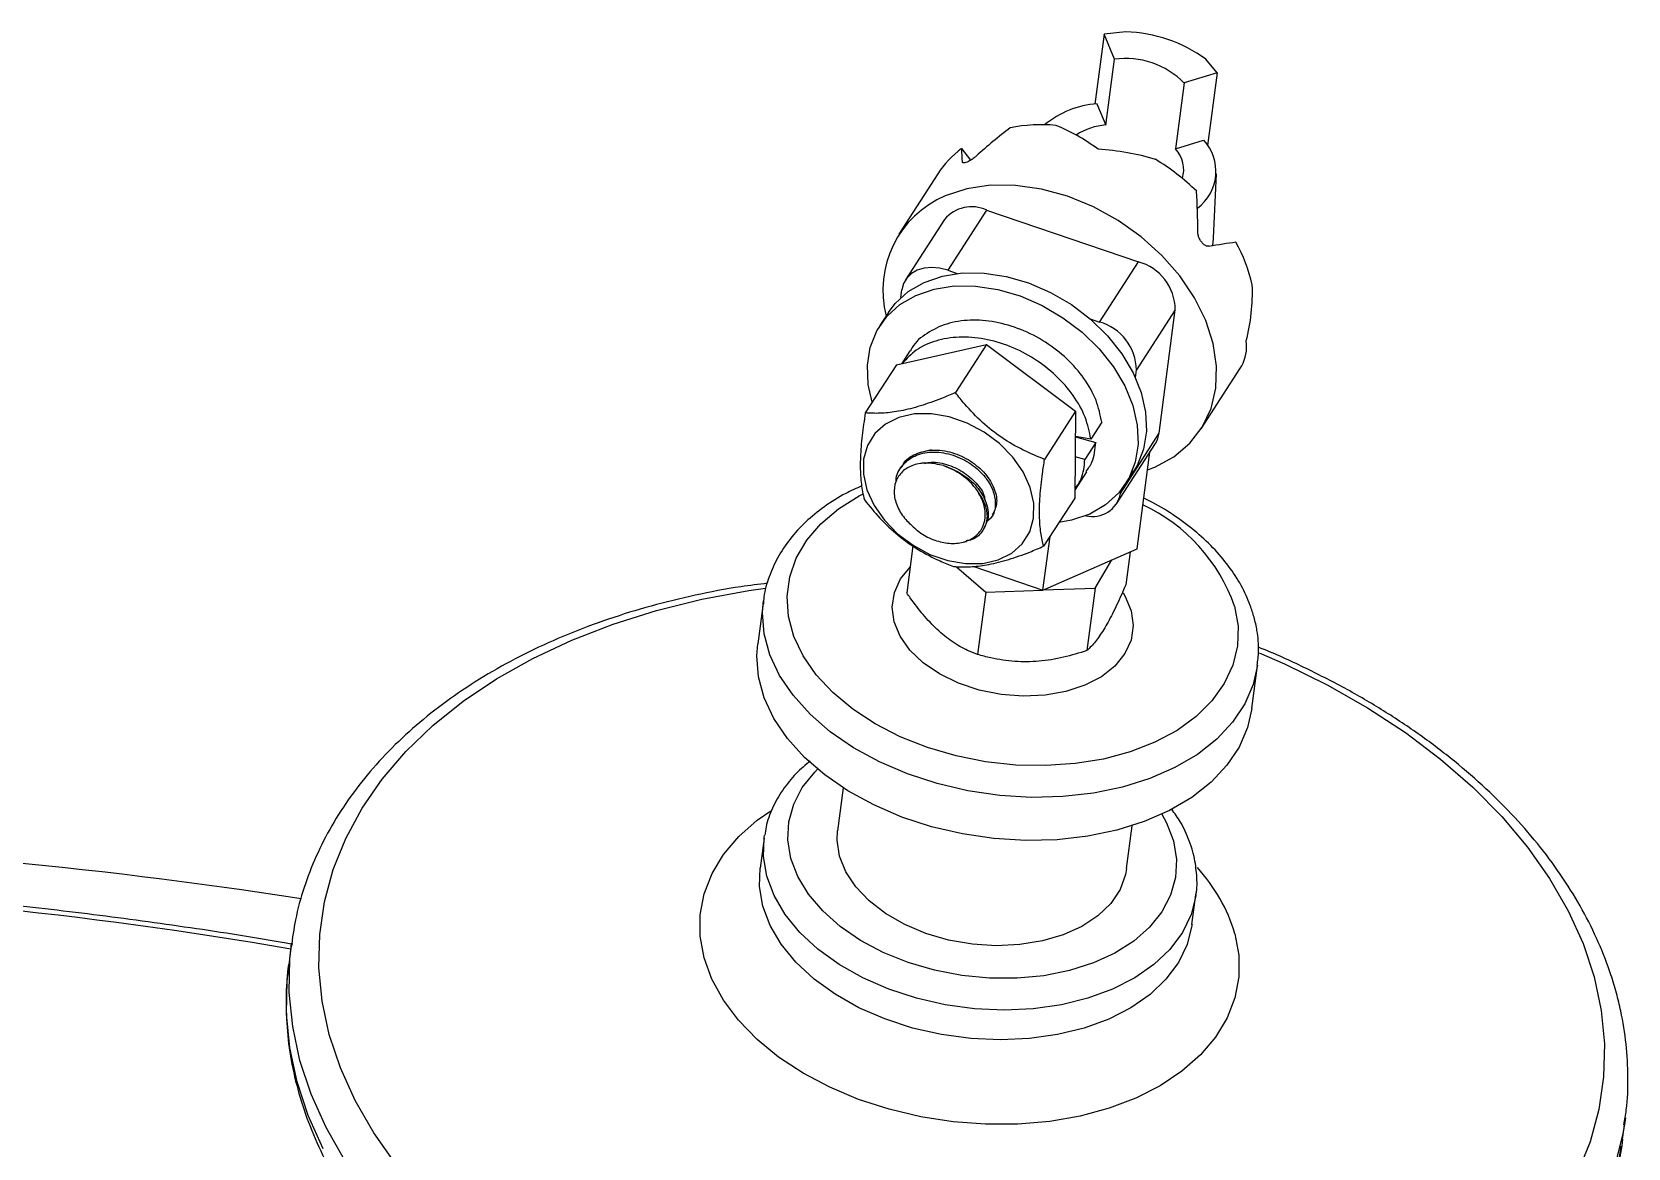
# Model space of a CAD drawing. Header units: millimetres. Extents: x 0 to 6631, y 0 to 4689.
# Drawn here: x 4643.9 to 4786, y 2222.1 to 2321.4 of the extents above; entities that cross this region are included whole.
import ezdxf

# ---------------------------------------------------------------- set-up
doc = ezdxf.new("R2010")
doc.units = ezdxf.units.MM
doc.header["$LTSCALE"] = 13
doc.layers.add('几何体', color=7, linetype='Continuous')

msp = doc.modelspace()

# ---------------------------------------------------------------- linework, layer by layer
at = {"layer": '几何体'}
for p, q in [((4739.34, 2321.22), (4738.52, 2315.01)), ((4741.26, 2321.43), (4739.34, 2321.22)), ((4740.25, 2319.01), (4739.34, 2321.22)), ((4739.48, 2313.14), (4740.25, 2319.01)), ((4749.39, 2317.79), (4748.38, 2319)), ((4746.46, 2316.89), (4745.7, 2311.02)), ((4749.39, 2317.79), (4746.46, 2316.89)), ((4749.39, 2317.79), (4748.54, 2311.32)), ((4738.7, 2315.03), (4739.48, 2313.14)), ((4726.65, 2311.06), (4727.45, 2310.02)), ((4745.7, 2311.02), (4748.19, 2311.79)), ((4724.53, 2308.8), (4721.07, 2303.44)), ((4749.08, 2303.12), (4749.32, 2308.79)), ((4728.88, 2305.58), (4725.43, 2300.22)), ((4728.88, 2305.58), (4742.38, 2300.97)), ((4725.13, 2304.74), (4721.67, 2299.38)), ((4749, 2302.41), (4749.05, 2302.79)), ((4738.92, 2295.61), (4742.38, 2300.97)), ((4725.43, 2300.22), (4726.27, 2299.93)), ((4721.26, 2297.79), (4721.34, 2298.47)), ((4745.67, 2296.71), (4742.22, 2291.35)), ((4744.23, 2285.71), (4745.67, 2296.71)), ((4720.14, 2296.46), (4719.39, 2295.3)), ((4738.08, 2295.9), (4738.92, 2295.61)), ((4720.85, 2291.81), (4728.87, 2293.61)), ((4722.06, 2293.05), (4721.33, 2291.92)), ((4728.87, 2293.61), (4726.1, 2289.33)), ((4728.87, 2293.61), (4736.8, 2287.68)), ((4720.85, 2291.81), (4718.08, 2287.53)), ((4742.13, 2290.66), (4742.22, 2291.35)), ((4747.96, 2286.1), (4751.42, 2291.46)), ((4751.42, 2291.46), (4751.58, 2291.72)), ((4736.8, 2287.68), (4734.04, 2283.39)), ((4736.8, 2287.68), (4736.72, 2279.94)), ((4738.15, 2285.2), (4736.78, 2285.44)), ((4736.78, 2285.41), (4738.59, 2284.9)), ((4739.12, 2286.71), (4738.15, 2285.2)), ((4740.78, 2280.35), (4744.23, 2285.71)), ((4738.59, 2284.9), (4737.62, 2283.39)), ((4740.45, 2279.44), (4743.9, 2284.8)), ((4743.2, 2282.45), (4743.4, 2284.02)), ((4721.35, 2282.8), (4721.24, 2282.63)), ((4737.62, 2283.39), (4736.76, 2283.63)), ((4736.8, 2280.71), (4737.8, 2282.27)), ((4741.24, 2281.21), (4741.99, 2282.37)), ((4742.28, 2275.43), (4743.2, 2282.45)), ((4736.72, 2279.94), (4733.95, 2275.66)), ((4740.78, 2280.35), (4740.81, 2280.62)), ((4729.31, 2278.25), (4729.34, 2278.3)), ((4728.56, 2277.09), (4728.67, 2277.26)), ((4722.32, 2275.7), (4721.77, 2271.5)), ((4733.89, 2271.75), (4734.52, 2276.54)), ((4733.89, 2271.75), (4742.28, 2275.43)), ((4738.54, 2271.93), (4740.02, 2274.44)), ((4741.65, 2275.16), (4741.26, 2272.22)), ((4726.2, 2273.84), (4728.8, 2271.58)), ((4727.73, 2273.86), (4733.89, 2271.75)), ((4728.8, 2271.58), (4728.07, 2266.02)), ((4728.8, 2271.58), (4733.87, 2271.76)), ((4733.92, 2271.77), (4738.54, 2271.93)), ((4738.54, 2271.93), (4737.81, 2266.38)), ((4709.02, 2270.8), (4708.52, 2266.97)), ((4708.99, 2270.57), (4709.02, 2270.8)), ((4752.48, 2261.21), (4752.98, 2265.04)), ((4716.12, 2254.15), (4715.62, 2250.34)), ((4741.34, 2246.97), (4741.84, 2250.78)), ((4709.07, 2249.67), (4708.72, 2247.02)), ((4747.15, 2241.98), (4747.5, 2244.64)), ((4667.03, 2240.34), (4666.78, 2238.43)), ((4666.99, 2240), (4667.03, 2240.34)), ((4666.74, 2238.09), (4666.78, 2238.43)), ((4785.47, 2222.9), (4785.72, 2224.8)), ((4785.72, 2224.8), (4785.63, 2224.2)), ((4785.47, 2222.9), (4785.39, 2222.3))]:
    msp.add_line(p, q, dxfattribs=at)
at = {"layer": '几何体', "flags": 128}
for points in [[(4746.06, 2299.71), (4744.46, 2301.54), (4742.62, 2303.2), (4740.57, 2304.65), (4738.38, 2305.86), (4736.09, 2306.8), (4733.76, 2307.44), (4731.45, 2307.77), (4729.22, 2307.78), (4727.12, 2307.46), (4725.19, 2306.84)], [(4748.98, 2302.4), (4749.03, 2302.66), (4749.08, 2303.12)], [(4720.14, 2296.46), (4720.74, 2297.25), (4721.9, 2298.32), (4723.32, 2299.14), (4724.94, 2299.7), (4726.74, 2299.98), (4728.65, 2299.97), (4730.63, 2299.67), (4732.62, 2299.09)], [(4725.43, 2300.22), (4724.7, 2300.41), (4723.99, 2300.47), (4723.31, 2300.41), (4722.7, 2300.23), (4722.19, 2299.93), (4721.78, 2299.53), (4721.49, 2299.04), (4721.34, 2298.47)], [(4743.84, 2282.7), (4745.53, 2283.62), (4746.95, 2284.82), (4748.06, 2286.26), (4748.85, 2287.91), (4749.27, 2289.73), (4749.34, 2291.68), (4749.04, 2293.7), (4748.38, 2295.74), (4747.38, 2297.77), (4746.06, 2299.71)], [(4718.69, 2288.47), (4718.34, 2290.06), (4718.27, 2291.76), (4718.52, 2293.36), (4719.1, 2294.82), (4719.99, 2296.1), (4721.15, 2297.16), (4722.57, 2297.98), (4724.2, 2298.54), (4725.99, 2298.82), (4727.9, 2298.81), (4729.88, 2298.51), (4731.87, 2297.93)], [(4732.62, 2299.09), (4734.56, 2298.24), (4736.42, 2297.16), (4738.12, 2295.87), (4739.63, 2294.39), (4740.91, 2292.79), (4741.92, 2291.09), (4742.64, 2289.34), (4743.03, 2287.6), (4743.11, 2285.91), (4742.85, 2284.31), (4742.27, 2282.85), (4741.99, 2282.37)], [(4731.87, 2297.93), (4733.82, 2297.09), (4735.67, 2296), (4737.37, 2294.71), (4738.89, 2293.24), (4740.16, 2291.63), (4741.17, 2289.93), (4741.89, 2288.18), (4742.29, 2286.44), (4742.36, 2284.75), (4742.1, 2283.15), (4741.52, 2281.69), (4740.64, 2280.41), (4739.47, 2279.35), (4738.06, 2278.52), (4736.43, 2277.97), (4735.31, 2277.76)], [(4732.12, 2282.27), (4731.2, 2283.59), (4730.03, 2284.79), (4728.65, 2285.82), (4727.14, 2286.62), (4725.56, 2287.17), (4723.98, 2287.45), (4722.46, 2287.43), (4721.07, 2287.11), (4719.88, 2286.53), (4718.93, 2285.69), (4718.27, 2284.63), (4717.93, 2283.41), (4717.91, 2282.08), (4718.23, 2280.68), (4718.86, 2279.29), (4719.79, 2277.97), (4720.96, 2276.77), (4722.33, 2275.74), (4723.84, 2274.93), (4725.42, 2274.38), (4727.01, 2274.11), (4728.53, 2274.13), (4729.91, 2274.45), (4731.11, 2275.03), (4732.05, 2275.87), (4732.72, 2276.93), (4733.06, 2278.15), (4733.08, 2279.48), (4732.76, 2280.88), (4732.12, 2282.27)], [(4750.95, 2270.32), (4751.25, 2268.54), (4751.2, 2266.78), (4750.79, 2265.07), (4750.03, 2263.43), (4748.93, 2261.9), (4747.52, 2260.51), (4745.82, 2259.27), (4743.85, 2258.21), (4741.66, 2257.36), (4739.28, 2256.72), (4736.76, 2256.31), (4734.14, 2256.13), (4731.47, 2256.18), (4728.79, 2256.48), (4726.16, 2257), (4723.61, 2257.75), (4721.2, 2258.71), (4718.97, 2259.85), (4716.96, 2261.17), (4715.2, 2262.63), (4713.72, 2264.22), (4712.56, 2265.9), (4711.73, 2267.64), (4711.25, 2269.41), (4711.12, 2271.19), (4711.36, 2272.93), (4711.94, 2274.61), (4712.87, 2276.19), (4714.13, 2277.66), (4715.69, 2278.98), (4717.53, 2280.13), (4717.82, 2280.28)], [(4741.74, 2269.9), (4741.92, 2268.59), (4741.73, 2267.31), (4741.18, 2266.1), (4740.29, 2265), (4739.09, 2264.05), (4737.62, 2263.29), (4735.94, 2262.74), (4734.09, 2262.41), (4732.14, 2262.32), (4730.16, 2262.47), (4728.22, 2262.86), (4726.38, 2263.48), (4724.7, 2264.29), (4723.24, 2265.28), (4722.06, 2266.41), (4721.18, 2267.65), (4720.65, 2268.94), (4720.48, 2270.25), (4720.67, 2271.53), (4721.22, 2272.75), (4722.07, 2273.81)], [(4676.32, 2220.65), (4674.34, 2223.45), (4672.69, 2226.32), (4671.37, 2229.25), (4670.39, 2232.21), (4669.76, 2235.18), (4669.47, 2238.16), (4669.55, 2241.11), (4669.97, 2244.02), (4670.74, 2246.88), (4671.86, 2249.66), (4673.31, 2252.35), (4675.1, 2254.93), (4677.2, 2257.38), (4679.61, 2259.7), (4682.3, 2261.86), (4685.27, 2263.86), (4688.5, 2265.68), (4691.96, 2267.3), (4695.64, 2268.73), (4699.5, 2269.94), (4703.53, 2270.94), (4707.71, 2271.72), (4709.2, 2271.94)], [(4741.03, 2271.5), (4741.21, 2271.2), (4741.74, 2269.9)], [(4752.99, 2265.06), (4752.61, 2263.36), (4751.86, 2261.63), (4750.77, 2259.99), (4749.35, 2258.48), (4747.63, 2257.13), (4745.64, 2255.96), (4743.41, 2254.98), (4740.98, 2254.22), (4738.38, 2253.68), (4735.66, 2253.38), (4732.86, 2253.31), (4730.04, 2253.48), (4727.22, 2253.89), (4724.48, 2254.53), (4721.83, 2255.39), (4719.34, 2256.46), (4717.04, 2257.72), (4714.97, 2259.14), (4713.17, 2260.7), (4711.65, 2262.39), (4710.46, 2264.16), (4709.6, 2266), (4709.09, 2267.87), (4708.94, 2269.74), (4708.99, 2270.57)], [(4752.48, 2261.21), (4752.1, 2259.53), (4751.36, 2257.79), (4750.26, 2256.16), (4748.85, 2254.65), (4747.13, 2253.3), (4745.14, 2252.13), (4742.91, 2251.15), (4740.47, 2250.39), (4737.88, 2249.85), (4735.16, 2249.54), (4732.36, 2249.48), (4729.53, 2249.65), (4726.72, 2250.06), (4723.97, 2250.7), (4721.33, 2251.56), (4718.84, 2252.63), (4716.54, 2253.88), (4714.47, 2255.31), (4712.66, 2256.87), (4711.15, 2258.56), (4709.95, 2260.33), (4709.09, 2262.17), (4708.59, 2264.04), (4708.44, 2265.91), (4708.52, 2266.97)], [(4753.13, 2266.18), (4755.4, 2265.19), (4759.19, 2263.32), (4762.78, 2261.28), (4766.15, 2259.07), (4769.27, 2256.71), (4772.14, 2254.22), (4774.72, 2251.61), (4777.01, 2248.89), (4778.98, 2246.09), (4780.63, 2243.21), (4781.96, 2240.29), (4782.93, 2237.33)], [(4745.5, 2249.43), (4745.77, 2247.79), (4745.69, 2246.18), (4745.25, 2244.61), (4744.48, 2243.12), (4743.38, 2241.75), (4741.98, 2240.52), (4740.3, 2239.45), (4738.38, 2238.57), (4736.26, 2237.9), (4733.98, 2237.44), (4731.59, 2237.22), (4729.13, 2237.22), (4726.67, 2237.46), (4724.24, 2237.93), (4721.89, 2238.61), (4719.68, 2239.5), (4717.65, 2240.58), (4715.84, 2241.82), (4714.29, 2243.2), (4713.02, 2244.69), (4712.07, 2246.26), (4711.46, 2247.88), (4711.19, 2249.52), (4711.27, 2251.14), (4711.71, 2252.7), (4712.48, 2254.19), (4713.58, 2255.56), (4713.83, 2255.82)], [(4750.98, 2241.17), (4751.32, 2239.25), (4751.32, 2237.34), (4750.97, 2235.48), (4750.27, 2233.68), (4749.24, 2231.97), (4747.9, 2230.38), (4746.25, 2228.93), (4744.32, 2227.65), (4742.15, 2226.55), (4739.77, 2225.64), (4737.2, 2224.95), (4734.49, 2224.47), (4731.67, 2224.23), (4728.79, 2224.21), (4725.89, 2224.43), (4723.02, 2224.88), (4720.2, 2225.55), (4717.49, 2226.43), (4714.93, 2227.51), (4712.54, 2228.77), (4710.37, 2230.2), (4708.45, 2231.77), (4706.81, 2233.47), (4705.46, 2235.26), (4704.44, 2237.12), (4703.74, 2239.02), (4703.4, 2240.95), (4703.4, 2242.85), (4703.75, 2244.72), (4704.45, 2246.52), (4705.48, 2248.23), (4706.82, 2249.82), (4708.47, 2251.27), (4709.67, 2252.1)], [(4744.47, 2251.81), (4744.89, 2251.05), (4745.5, 2249.43)], [(4709.07, 2249.67), (4709.08, 2249.76), (4709.1, 2249.92)], [(4741.34, 2246.97), (4741.24, 2246.43), (4740.75, 2245.1), (4739.92, 2243.87), (4738.78, 2242.77), (4737.36, 2241.83), (4735.7, 2241.07), (4733.84, 2240.53), (4731.84, 2240.2), (4729.74, 2240.11), (4727.61, 2240.24), (4725.5, 2240.61), (4723.48, 2241.2), (4721.59, 2241.99), (4719.89, 2242.96), (4718.42, 2244.09), (4717.23, 2245.34), (4716.34, 2246.68), (4715.78, 2248.08), (4715.58, 2249.49), (4715.62, 2250.34)], [(4747.5, 2244.62), (4747.49, 2244.55), (4747.07, 2242.87), (4746.3, 2241.27), (4745.19, 2239.78), (4743.77, 2238.43), (4742.06, 2237.24), (4740.09, 2236.23), (4737.9, 2235.43), (4735.54, 2234.85), (4733.03, 2234.49), (4730.44, 2234.38), (4727.81, 2234.5), (4725.19, 2234.85), (4722.63, 2235.44), (4720.17, 2236.24), (4717.86, 2237.25), (4715.75, 2238.44), (4713.87, 2239.79), (4712.26, 2241.28), (4710.95, 2242.88), (4709.96, 2244.56), (4709.31, 2246.29), (4709.01, 2248.04), (4709.07, 2249.67)], [(4747.16, 2242), (4747.14, 2241.89), (4746.72, 2240.21), (4745.95, 2238.61), (4744.84, 2237.12), (4743.42, 2235.77), (4741.71, 2234.58), (4739.74, 2233.58), (4737.55, 2232.77), (4735.19, 2232.19), (4732.69, 2231.84), (4730.1, 2231.72), (4727.47, 2231.84), (4724.85, 2232.2), (4722.28, 2232.78), (4719.82, 2233.59), (4717.52, 2234.59), (4715.4, 2235.78), (4713.52, 2237.14), (4711.91, 2238.63), (4710.6, 2240.23), (4709.61, 2241.91), (4708.96, 2243.64), (4708.67, 2245.38), (4708.72, 2247.03)], [(4671.76, 2221), (4670.1, 2223.92), (4668.77, 2226.9), (4667.78, 2229.9), (4667.13, 2232.92), (4666.83, 2235.94), (4666.88, 2238.94), (4666.99, 2240)], [(4669.85, 2222.02), (4668.52, 2224.99), (4667.53, 2228), (4666.88, 2231.02), (4666.59, 2234.04), (4666.64, 2237.04), (4666.74, 2238.09)], [(4782.93, 2237.33), (4783.57, 2234.35), (4783.85, 2231.38), (4783.78, 2228.43), (4783.36, 2225.52), (4782.58, 2222.66), (4781.47, 2219.88)], [(4785.63, 2224.2), (4785.46, 2223.23), (4784.72, 2220.32)], [(4785.39, 2222.3), (4785.22, 2221.33)]]:
    msp.add_lwpolyline(points, dxfattribs=at)
at = {"layer": '几何体'}
for centre, radius, start, end in [((4740.95, 2308.87), 12.57, 53.7136, 88.5849), ((4741.25, 2311.78), 7.29, 44.4041, 97.8944), ((4739.26, 2306.88), 8.17, 93.9186, 129.6809), ((4733.75, 2298.43), 14.74, 84.951, 100.8251), ((4739.94, 2307.5), 5.67, 94.5799, 122.9699), ((4731.76, 2304.11), 8.62, 126.3647, 147.0677), ((4743.73, 2309.18), 2.69, 342.6494, 43.2571), ((4745.22, 2309.02), 4.07, 306.5181, 43.0253), ((4732.45, 2291.55), 21.8, 46.0794, 58.301), ((4728.79, 2298.43), 9.15, 113.1173, 194.4837), ((4727.56, 2302.69), 3.18, 65.3642, 139.8316), ((4738.27, 2295.62), 14.63, 13.0732, 29.0248), ((4741.2, 2296.66), 4.47, 0.5981, 74.7686), ((4737.74, 2291.3), 4.47, 0.5981, 74.7686), ((4742.06, 2285.98), 2.18, 327.3893, 352.9229), ((4723.1, 2277.08), 6.07, 32.7595, 71.2699), ((4739.53, 2292.78), 10.96, 289.5489, 293.1555), ((4738.3, 2280.83), 2.53, 256.5731, 349.0471), ((4736.05, 2265.06), 15.8, 19.4494, 64.7607), ((4598.04, 1790.91), 458.73, 81.2411, 88.3867), ((4736.65, 2236.91), 14.95, 16.5649, 42.74), ((4598.23, 1839), 406.66, 80.27, 88.131)]:
    msp.add_arc(centre, radius, start, end, dxfattribs=at)
for centre, major_axis, ratio, start_param, end_param in [((4736.1, 2297.23), (20.81, 21.19), 0.509976, 1.312109, 1.447106), ((4737.23, 2298.97), (-9.51, 13.96), 0.566102, 5.277999, 5.582692), ((4736.1, 2297.23), (-8.64, 15.86), 0.241452, 0.396908, 0.531906), ((4737.23, 2298.97), (17.32, -0.15), 0.697755, 1.181166, 1.485858), ((4736.1, 2297.23), (3.18, 27.93), 0.398165, 4.989038, 5.124036), ((4736.1, 2297.23), (22.47, 5.5), 0.105134, 0.816881, 0.951879), ((4737.23, 2298.97), (-3.49, 16.36), 0.910726, 4.213323, 4.518015), ((4737.23, 2298.97), (14.44, -7.09), 0.447827, 6.256882, 6.561575)]:
    msp.add_ellipse(centre, major_axis=major_axis, ratio=ratio, start_param=start_param, end_param=end_param, dxfattribs=at)
for points, knots in [([(4727.95, 2310.38), (4727.86, 2310.31), (4727.7, 2310.16), (4727.41, 2309.98), (4727.14, 2309.84), (4726.92, 2309.77), (4726.75, 2309.76), (4726.73, 2309.82), (4726.71, 2309.85)], [0, 0, 0, 0, 0.163826, 0.327654, 0.491393, 0.654851, 0.818278, 1, 1, 1, 1]), ([(4748.67, 2302.35), (4748.6, 2302.35), (4748.46, 2302.35), (4748.23, 2302.48), (4748.01, 2302.7), (4747.83, 2302.98), (4747.7, 2303.31), (4747.68, 2303.53), (4747.67, 2303.64)], [0, 0, 0, 0, 0.163826, 0.327654, 0.491393, 0.654851, 0.818278, 1, 1, 1, 1]), ([(4739.12, 2286.71), (4738.99, 2287.35), (4738.73, 2288.66), (4737.62, 2290.6), (4736.08, 2292.38), (4734.14, 2293.89), (4731.95, 2295.01), (4729.65, 2295.68), (4727.38, 2295.86), (4725.28, 2295.52), (4723.54, 2294.66), (4722.46, 2293.79), (4722.15, 2293.14), (4722.1, 2293.03)], [0, 0, 0, 0, 0.0976, 0.196828, 0.294429, 0.392029, 0.491257, 0.588857, 0.686457, 0.785686, 0.883286, 0.980886, 1, 1, 1, 1]), ([(4738.15, 2285.2), (4738.02, 2285.85), (4737.76, 2287.15), (4736.65, 2289.1), (4735.11, 2290.88), (4733.17, 2292.38), (4730.98, 2293.51), (4728.68, 2294.18), (4726.4, 2294.35), (4724.32, 2294), (4722.56, 2293.21), (4721.77, 2292.35), (4721.39, 2291.94)], [0, 0, 0, 0, 0.100273, 0.202219, 0.302493, 0.402766, 0.504712, 0.604986, 0.705259, 0.807205, 0.907478, 1, 1, 1, 1]), ([(4726.1, 2289.33), (4725.69, 2289.15), (4724.64, 2288.71), (4722.98, 2288.12), (4721.24, 2287.67), (4719.73, 2287.48), (4718.72, 2287.48), (4718.2, 2287.52), (4718.08, 2287.53)], [0, 0, 0, 0, 0.136843, 0.346229, 0.555177, 0.749713, 0.944655, 1, 1, 1, 1]), ([(4734.04, 2283.39), (4733.4, 2283.65), (4732.1, 2284.18), (4730.22, 2285.27), (4728.46, 2286.66), (4727.12, 2288.06), (4726.38, 2288.98), (4726.1, 2289.33)], [0, 0, 0, 0, 0.213245, 0.431498, 0.645486, 0.868042, 1, 1, 1, 1]), ([(4718.08, 2287.53), (4717.98, 2286.85), (4717.78, 2285.48), (4717.62, 2283.56), (4717.64, 2281.87), (4717.79, 2280.65), (4717.94, 2280.03), (4718, 2279.8)], [0, 0, 0, 0, 0.213245, 0.431498, 0.645486, 0.868042, 1, 1, 1, 1]), ([(4720.84, 2281.39), (4720.84, 2281.43), (4720.79, 2281.98), (4721.31, 2282.87), (4722.4, 2283.78), (4723.96, 2284.13), (4725.7, 2283.91), (4727.37, 2283.15), (4728.41, 2282.24), (4729.14, 2281.3), (4729.6, 2280.35), (4729.71, 2279.15), (4729.45, 2278.23), (4728.97, 2277.92), (4728.85, 2277.85)], [0, 0, 0, 0, 0.010352, 0.116012, 0.222392, 0.327855, 0.433908, 0.539961, 0.645424, 0.679447, 0.768824, 0.857997, 0.963657, 1, 1, 1, 1]), ([(4721.39, 2282.78), (4721.42, 2282.85), (4721.61, 2283.35), (4722.55, 2283.93), (4724.06, 2284.31), (4725.81, 2284.08), (4727.47, 2283.32), (4728.83, 2282.14), (4729.65, 2280.76), (4729.89, 2279.41), (4729.54, 2278.75), (4729.37, 2278.44)], [0, 0, 0, 0, 0.019308, 0.144887, 0.269383, 0.394577, 0.519771, 0.644268, 0.769847, 0.894577, 1, 1, 1, 1]), ([(4723.96, 2284.22), (4723.93, 2284.21), (4723.81, 2284.19), (4723.7, 2284.17), (4723.62, 2284.16)], [0, 0, 0, 0, 0.281433, 1, 1, 1, 1]), ([(4737.74, 2282.31), (4737.93, 2282.58), (4738.45, 2283.32), (4738.54, 2284.29), (4738.59, 2284.9)], [0, 0, 0, 0, 0.364768, 1, 1, 1, 1]), ([(4725.05, 2282.83), (4724.57, 2282.94), (4723.63, 2283.15), (4722.33, 2282.94), (4721.33, 2282.36), (4720.72, 2281.44), (4720.58, 2280.32), (4720.9, 2279.13), (4721.49, 2278.21), (4721.96, 2277.75), (4722.1, 2277.61)], [0, 0, 0, 0, 0.138629, 0.277262, 0.415489, 0.550448, 0.684398, 0.815699, 0.945367, 1, 1, 1, 1]), ([(4723.36, 2283.08), (4723.28, 2283.07), (4723.15, 2283.05), (4723.03, 2283.03), (4722.99, 2283.02)], [0, 0, 0, 0, 0.655234, 1, 1, 1, 1]), ([(4723.39, 2283.03), (4723.51, 2283.06), (4724.09, 2283.22), (4725.32, 2282.99), (4726.81, 2282.35), (4727.99, 2281.3), (4728.66, 2280.37), (4728.71, 2279.88), (4728.72, 2279.79)], [0, 0, 0, 0, 0.063602, 0.285434, 0.507265, 0.727858, 0.950373, 1, 1, 1, 1]), ([(4725.05, 2282.83), (4725.61, 2282.61), (4726.73, 2282.18), (4728.08, 2280.98), (4728.9, 2279.6), (4729.14, 2278.25), (4728.79, 2277.59), (4728.63, 2277.28)], [0, 0, 0, 0, 0.206788, 0.412423, 0.619847, 0.825869, 1, 1, 1, 1]), ([(4733.95, 2275.66), (4733.86, 2276.04), (4733.68, 2276.82), (4733.56, 2278.3), (4733.61, 2280.1), (4733.8, 2281.84), (4733.97, 2282.97), (4734.04, 2283.39)], [0, 0, 0, 0, 0.2132445, 0.4314983, 0.6454864, 0.8680422, 1, 1, 1, 1]), ([(4736.77, 2280.81), (4736.96, 2281.08), (4737.48, 2281.82), (4737.57, 2282.78), (4737.62, 2283.39)], [0, 0, 0, 0, 0.364768, 1, 1, 1, 1]), ([(4717.77, 2281.03), (4717.29, 2280.81), (4716.09, 2280.28), (4714.41, 2279.2), (4712.74, 2277.85), (4711.35, 2276.33), (4710.25, 2274.69), (4709.49, 2272.95), (4709.08, 2271.55), (4709.03, 2270.74), (4709.02, 2270.54)], [0, 0, 0, 0, 0.099174, 0.244745, 0.389909, 0.534066, 0.676561, 0.81696, 0.955346, 1, 1, 1, 1]), ([(4718, 2279.8), (4718.45, 2279.24), (4719.36, 2278.12), (4720.97, 2276.6), (4722.79, 2275.31), (4724.48, 2274.44), (4725.54, 2274.02), (4725.93, 2273.86)], [0, 0, 0, 0, 0.213245, 0.431498, 0.645486, 0.868042, 1, 1, 1, 1]), ([(4722.1, 2277.61), (4722.44, 2277.3), (4723.13, 2276.68), (4724.42, 2276.09), (4725.74, 2275.85), (4726.97, 2276), (4727.97, 2276.52), (4728.62, 2277.38), (4728.83, 2278.49), (4728.64, 2279.53), (4728.32, 2280.15), (4728.2, 2280.36)], [0, 0, 0, 0, 0.11326, 0.226515, 0.340225, 0.456377, 0.573307, 0.692355, 0.81251, 0.934453, 1, 1, 1, 1]), ([(4728.2, 2280.36), (4728.43, 2279.98), (4728.87, 2279.21), (4728.98, 2277.97), (4728.53, 2276.89), (4727.8, 2276.23), (4727.18, 2276.16), (4727.05, 2276.15)], [0, 0, 0, 0, 0.2132895, 0.4260914, 0.6782416, 0.9321068, 1, 1, 1, 1]), ([(4728.91, 2279.28), (4728.89, 2279.37), (4728.84, 2279.53), (4728.8, 2279.69), (4728.78, 2279.77)], [0, 0, 0, 0, 0.5000063, 1, 1, 1, 1]), ([(4752.95, 2265.06), (4753.01, 2265.48), (4753.14, 2266.51), (4753, 2267.95), (4752.71, 2269.3), (4752.27, 2270.65), (4751.57, 2272.19), (4750.45, 2273.91), (4749.05, 2275.55), (4747.4, 2277.08), (4745.49, 2278.47), (4743.96, 2279.43), (4743.03, 2279.86), (4742.87, 2279.94)], [0, 0, 0, 0, 0.073706, 0.180005, 0.249447, 0.311093, 0.419421, 0.528727, 0.639377, 0.751017, 0.863239, 0.97571, 1, 1, 1, 1]), ([(4725.93, 2273.86), (4726.05, 2273.85), (4726.57, 2273.81), (4727.58, 2273.82), (4729.09, 2274), (4730.83, 2274.45), (4732.49, 2275.04), (4733.54, 2275.48), (4733.95, 2275.66)], [0, 0, 0, 0, 0.055345, 0.250287, 0.444823, 0.653771, 0.863157, 1, 1, 1, 1]), ([(4726.76, 2276.01), (4726.78, 2276.02), (4726.88, 2276.04), (4726.99, 2276.07), (4727.08, 2276.09)], [0, 0, 0, 0, 0.104936, 1, 1, 1, 1]), ([(4709.38, 2272.36), (4708.59, 2272.27), (4706.4, 2272), (4702.94, 2271.32), (4699, 2270.37), (4695.21, 2269.2), (4691.58, 2267.84), (4688.13, 2266.29), (4684.88, 2264.55), (4681.85, 2262.63), (4679.06, 2260.55), (4676.52, 2258.32), (4674.25, 2255.94), (4672.26, 2253.43), (4670.57, 2250.81), (4669.18, 2248.09), (4668.1, 2245.29), (4667.35, 2242.58), (4667.11, 2240.79), (4667, 2239.97)], [0, 0, 0, 0, 0.035039, 0.096387, 0.157771, 0.219192, 0.280646, 0.342123, 0.403602, 0.465052, 0.526431, 0.587689, 0.648765, 0.709598, 0.770134, 0.830342, 0.890224, 0.949824, 1, 1, 1, 1]), ([(4728.07, 2266.02), (4727.78, 2266.13), (4727.04, 2266.42), (4725.82, 2267.12), (4724.48, 2268.19), (4723.23, 2269.54), (4722.35, 2270.68), (4721.88, 2271.36), (4721.77, 2271.5)], [0, 0, 0, 0, 0.136843, 0.346229, 0.555177, 0.749713, 0.944655, 1, 1, 1, 1]), ([(4741.26, 2272.22), (4741, 2271.62), (4740.47, 2270.43), (4739.68, 2268.86), (4738.91, 2267.61), (4738.29, 2266.84), (4737.94, 2266.5), (4737.81, 2266.38)], [0, 0, 0, 0, 0.213245, 0.431498, 0.645486, 0.868042, 1, 1, 1, 1]), ([(4737.81, 2266.38), (4737.12, 2266.16), (4735.72, 2265.72), (4733.54, 2265.37), (4731.34, 2265.35), (4729.53, 2265.63), (4728.47, 2265.91), (4728.07, 2266.02)], [0, 0, 0, 0, 0.213245, 0.431498, 0.645486, 0.868042, 1, 1, 1, 1]), ([(4785.59, 2224.17), (4785.67, 2224.6), (4785.91, 2226), (4785.99, 2228.41), (4785.84, 2231.36), (4785.43, 2233.85), (4784.94, 2235.9), (4784.32, 2237.95), (4783.36, 2240.43), (4781.93, 2243.31), (4780.21, 2246.13), (4778.2, 2248.88), (4775.91, 2251.54), (4773.35, 2254.1), (4770.54, 2256.54), (4767.5, 2258.86), (4764.24, 2261.03), (4760.78, 2263.05), (4757.13, 2264.89), (4754.54, 2266.1), (4753.14, 2266.63), (4753.05, 2266.67)], [0, 0, 0, 0, 0.026755, 0.085727, 0.144696, 0.20377, 0.235608, 0.268389, 0.328068, 0.387951, 0.448131, 0.508571, 0.56922, 0.630022, 0.690928, 0.751894, 0.812888, 0.873881, 0.934861, 0.995821, 1, 1, 1, 1]), ([(4713.19, 2256.56), (4712.76, 2256.19), (4711.82, 2255.4), (4710.69, 2253.98), (4709.79, 2252.38), (4709.28, 2251.02), (4709.18, 2250.19), (4709.15, 2249.95)], [0, 0, 0, 0, 0.2028564, 0.4401937, 0.6738172, 0.9032461, 1, 1, 1, 1]), ([(4747.5, 2244.62), (4747.5, 2244.64), (4747.63, 2245.21), (4747.6, 2246.36), (4747.44, 2247.63), (4747.18, 2248.65), (4746.84, 2249.69), (4746.26, 2250.98), (4745.62, 2251.88), (4745.35, 2252.25)], [0, 0, 0, 0, 0.004835, 0.224095, 0.43384, 0.487692, 0.6163, 0.839608, 1, 1, 1, 1]), ([(4667.15, 2240.23), (4666.95, 2240.26), (4663.94, 2240.81), (4658.03, 2241.71), (4649.43, 2242.9), (4640.76, 2243.88), (4632.04, 2244.7), (4623.28, 2245.32), (4616.42, 2245.7), (4612.48, 2245.8), (4611.47, 2245.83)], [0, 0, 0, 0, 0.0111524, 0.1671608, 0.3231495, 0.4791212, 0.6350784, 0.7910241, 0.946961, 1, 1, 1, 1]), ([(4666.75, 2238.07), (4666.73, 2237.92), (4666.55, 2236.81), (4666.52, 2234.69), (4666.67, 2231.74), (4667.17, 2228.79), (4667.97, 2225.85), (4669.08, 2222.93), (4670.49, 2220.05), (4672.2, 2217.23), (4674.2, 2214.48), (4676.48, 2211.81), (4679.03, 2209.25), (4681.82, 2206.8), (4684.85, 2204.48), (4688.1, 2202.3), (4691.55, 2200.27), (4695.19, 2198.41), (4698.98, 2196.71), (4702.92, 2195.2), (4706.97, 2193.87), (4711.13, 2192.74), (4715.36, 2191.81), (4719.65, 2191.08), (4723.97, 2190.56), (4728.31, 2190.24), (4732.63, 2190.14), (4736.92, 2190.26), (4741.16, 2190.58), (4745.32, 2191.12), (4749.38, 2191.86), (4753.32, 2192.82), (4757.12, 2193.97), (4760.76, 2195.32), (4764.22, 2196.87), (4767.48, 2198.6), (4770.52, 2200.51), (4773.32, 2202.58), (4775.87, 2204.81), (4778.15, 2207.19), (4780.16, 2209.69), (4781.86, 2212.31), (4783.27, 2215.02), (4784.35, 2217.81), (4785.05, 2220.23), (4785.26, 2221.73), (4785.34, 2222.26)], [0, 0, 0, 0, 0.0035477, 0.0263629, 0.0491782, 0.072036, 0.0949749, 0.1180204, 0.1411837, 0.1644617, 0.187841, 0.2113022, 0.234824, 0.2583864, 0.2819728, 0.3055704, 0.3291683, 0.3527612, 0.3763463, 0.399923, 0.4234915, 0.4470531, 0.4706096, 0.4941634, 0.5177168, 0.5412722, 0.5648316, 0.5883975, 0.6119725, 0.6355586, 0.6591578, 0.6827709, 0.7063983, 0.7300384, 0.7536877, 0.7773383, 0.8009781, 0.8245918, 0.8481596, 0.8716587, 0.8950652, 0.9183583, 0.9415256, 0.9645671, 0.9874988, 1, 1, 1, 1])]:
    msp.add_open_spline(points, degree=3, knots=knots, dxfattribs=at)

doc.saveas('drawing.dxf')
